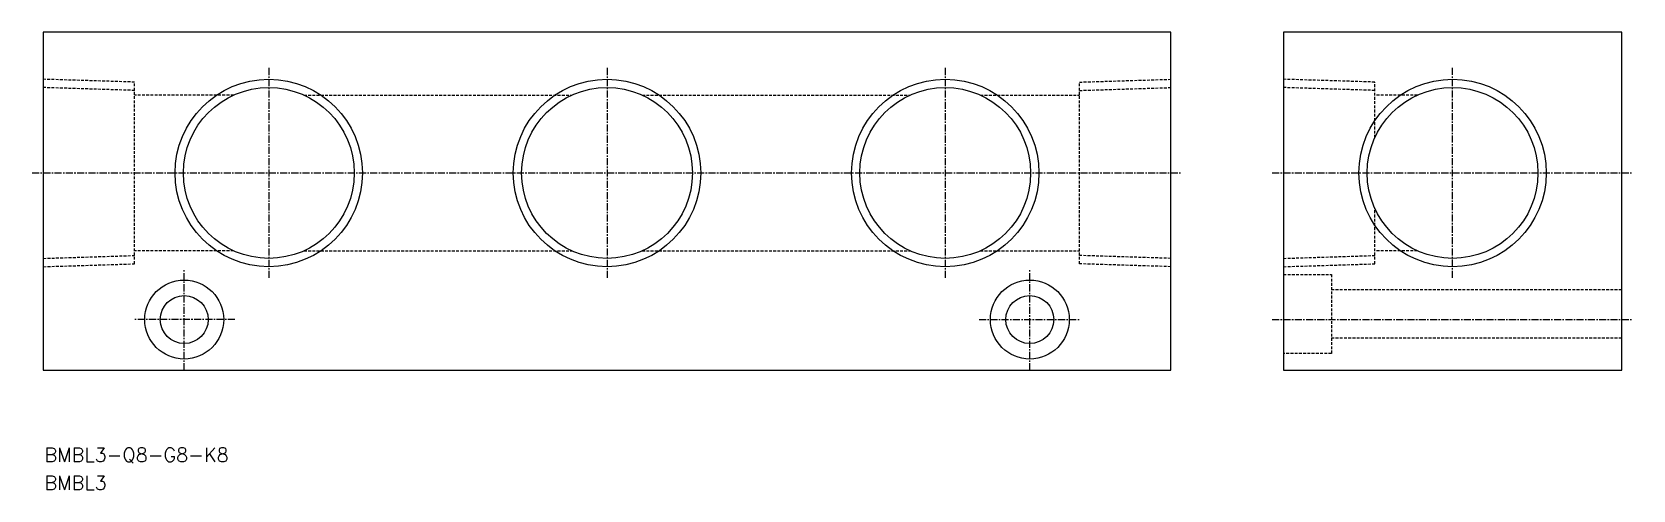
# Model space of a CAD drawing. Extents: x 46 to 330, y 97 to 178.
import ezdxf
from ezdxf.enums import TextEntityAlignment as Align

# ---------------------------------------------------------------- set-up
doc = ezdxf.new("R2010")
doc.units = 0
doc.linetypes.add('CENTER', pattern=[2, 1.25, -0.25, 0.25, -0.25])
doc.linetypes.add('DASHED', pattern=[0.75, 0.5, -0.25])
doc.layers.get('0').update_dxf_attribs({"linetype": 'CONTINUOUS'})
doc.layers.add('CENTER', color=1, linetype='CENTER')
doc.styles.get("Standard").update_dxf_attribs({"font": 'txt.shx', "bigfont": 'extfont.shx'})

msp = doc.modelspace()

# ---------------------------------------------------------------- linework, layer by layer
at = {"color": 3, "linetype": 'DASHED'}
for p, q in [((64.45, 169.62), (48.25, 170.12)), ((64.45, 168.14), (48.25, 168.65)), ((64.45, 137.38), (64.45, 169.62)), ((232.05, 169.62), (248.25, 170.12)), ((232.05, 137.38), (232.05, 169.62)), ((232.05, 168.14), (248.25, 168.65)), ((284.45, 169.62), (268.25, 170.12)), ((284.45, 168.14), (268.25, 168.65)), ((284.45, 159.74), (284.45, 169.62)), ((82.01, 167.3), (64.45, 167.3)), ((94.49, 167.3), (142.01, 167.3)), ((154.49, 167.3), (202.01, 167.3)), ((214.49, 167.3), (232.05, 167.3)), ((292.01, 167.3), (284.45, 167.3)), ((284.45, 137.38), (284.45, 147.26)), ((82.01, 139.7), (64.45, 139.7)), ((94.49, 139.7), (142.01, 139.7)), ((154.49, 139.7), (202.01, 139.7)), ((214.49, 139.7), (232.05, 139.7)), ((292.01, 139.7), (284.45, 139.7)), ((48.25, 138.35), (64.45, 138.86)), ((48.25, 136.88), (64.45, 137.38)), ((248.25, 138.35), (232.05, 138.86)), ((248.25, 136.88), (232.05, 137.38)), ((268.25, 138.35), (284.45, 138.86)), ((268.25, 136.88), (284.45, 137.38)), ((268.25, 135.49), (276.75, 135.49)), ((276.75, 135.49), (276.75, 121.5)), ((328.25, 132.75), (276.75, 132.75)), ((276.75, 124.25), (328.25, 124.25)), ((276.75, 121.5), (268.25, 121.5))]:
    msp.add_line(p, q, dxfattribs=at)
at = {"color": 7, "linetype": 'CONTINUOUS'}
for points in [[(48.25, 118.5), (248.25, 118.5), (248.25, 178.5), (48.25, 178.5)], [(268.25, 118.5), (328.25, 118.5), (328.25, 178.5), (268.25, 178.5)]]:
    msp.add_lwpolyline(points, close=True, dxfattribs=at)
at = {"color": 3, "linetype": 'CONTINUOUS'}
for centre in [(88.25, 153.5), (148.25, 153.5), (208.25, 153.5), (298.25, 153.5)]:
    msp.add_circle(centre, 16.62, dxfattribs=at)
at = {"color": 7, "linetype": 'CONTINUOUS'}
for centre, radius in [((88.25, 153.5), 15.15), ((148.25, 153.5), 15.15), ((208.25, 153.5), 15.15), ((298.25, 153.5), 15.15), ((73.25, 127.5), 7), ((223.25, 127.5), 7), ((73.25, 127.5), 4.25), ((223.25, 127.5), 4.25)]:
    msp.add_circle(centre, radius, dxfattribs=at)
at = {"layer": 'CENTER', "color": 1, "linetype": 'CENTER'}
for p, q in [((88.25, 172.12), (88.25, 134.88)), ((148.25, 172.12), (148.25, 134.88)), ((208.25, 172.12), (208.25, 134.88)), ((298.25, 134.88), (298.25, 172.12)), ((46.25, 153.5), (250.25, 153.5)), ((266.25, 153.5), (330.25, 153.5)), ((73.25, 118.5), (73.25, 136.5)), ((223.25, 118.5), (223.25, 136.5)), ((82.25, 127.5), (64.25, 127.5)), ((214.25, 127.5), (232.25, 127.5)), ((266.25, 127.5), (330.25, 127.5))]:
    msp.add_line(p, q, dxfattribs=at)

# ---------------------------------------------------------------- texts
at = {"color": 7, "linetype": 'CONTINUOUS'}
for s, p in [('BMBL3-Q8-G8-K8', (48.46, 103.52)), ('BMBL3', (48.46, 98.52))]:
    msp.add_text(s, height=2.5, dxfattribs=at).set_placement(p, align=Align.MIDDLE_LEFT)

doc.saveas('drawing.dxf')
